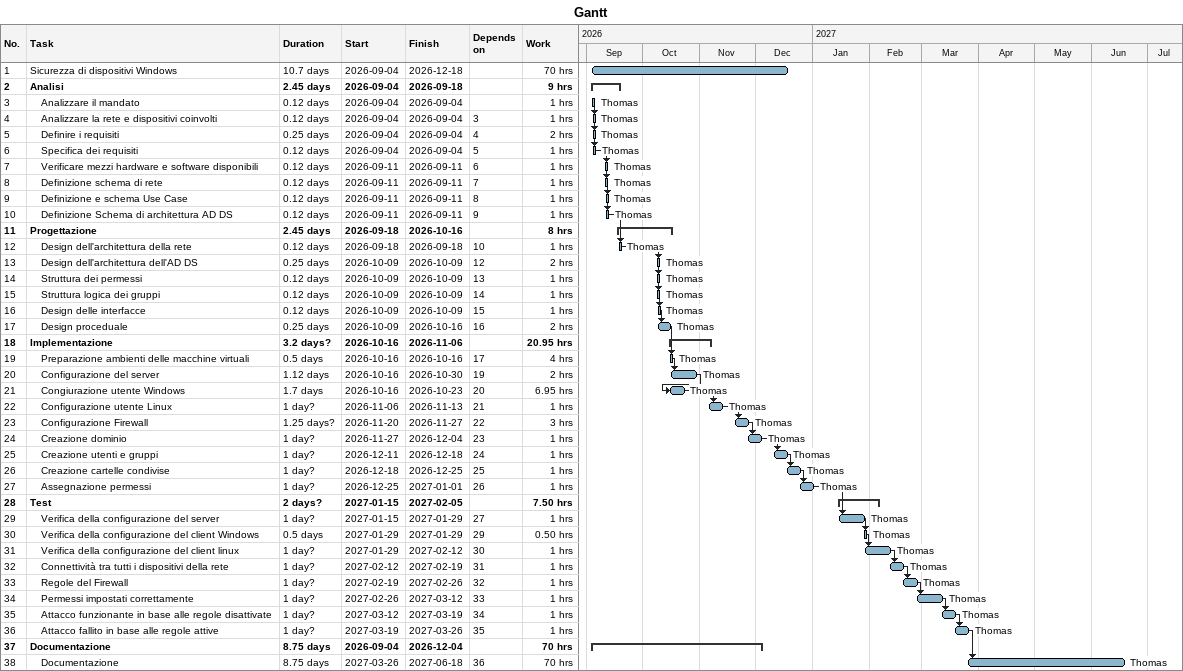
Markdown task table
Gantt

| ID | Level | Task | Duration | Start | Finish | Predecessors | Resources | Work (h) |
|---|---|---|---|---|---|---|---|---|
| 1 | 1 | Sicurezza di dispositivi Windows | 10.7d | 2026-09-04 | 2026-12-18 |  |  | 70 |
| 2 | 1 | **Analisi** | 2.45d | 2026-09-04 | 2026-09-18 |  |  | 9 |
| 3 | 2 | Analizzare il mandato | 0.12d | 2026-09-04 | 2026-09-04 |  | Thomas | 1 |
| 4 | 2 | Analizzare la rete e dispositivi coinvolti | 0.12d | 2026-09-04 | 2026-09-04 | 3 | Thomas | 1 |
| 5 | 2 | Definire i requisiti | 0.25d | 2026-09-04 | 2026-09-04 | 4 | Thomas | 2 |
| 6 | 2 | Specifica dei requisiti | 0.12d | 2026-09-04 | 2026-09-04 | 5 | Thomas | 1 |
| 7 | 2 | Verificare mezzi hardware e software disponibili | 0.12d | 2026-09-11 | 2026-09-11 | 6 | Thomas | 1 |
| 8 | 2 | Definizione schema di rete | 0.12d | 2026-09-11 | 2026-09-11 | 7 | Thomas | 1 |
| 9 | 2 | Definizione e schema Use Case | 0.12d | 2026-09-11 | 2026-09-11 | 8 | Thomas | 1 |
| 10 | 2 | Definizione Schema di architettura AD DS | 0.12d | 2026-09-11 | 2026-09-11 | 9 | Thomas | 1 |
| 11 | 1 | **Progettazione** | 2.45d | 2026-09-18 | 2026-10-16 |  |  | 8 |
| 12 | 2 | Design dell'architettura della rete | 0.12d | 2026-09-18 | 2026-09-18 | 10 | Thomas | 1 |
| 13 | 2 | Design dell'architettura dell'AD DS | 0.25d | 2026-10-09 | 2026-10-09 | 12 | Thomas | 2 |
| 14 | 2 | Struttura dei permessi | 0.12d | 2026-10-09 | 2026-10-09 | 13 | Thomas | 1 |
| 15 | 2 | Struttura logica dei gruppi | 0.12d | 2026-10-09 | 2026-10-09 | 14 | Thomas | 1 |
| 16 | 2 | Design delle interfacce | 0.12d | 2026-10-09 | 2026-10-09 | 15 | Thomas | 1 |
| 17 | 2 | Design proceduale | 0.25d | 2026-10-09 | 2026-10-16 | 16 | Thomas | 2 |
| 18 | 1 | **Implementazione** | 3.2d? | 2026-10-16 | 2026-11-06 |  |  | 20.95 |
| 19 | 2 | Preparazione ambienti delle macchine virtuali | 0.5d | 2026-10-16 | 2026-10-16 | 17 | Thomas | 4 |
| 20 | 2 | Configurazione del server | 1.12d | 2026-10-16 | 2026-10-30 | 19 | Thomas | 2 |
| 21 | 2 | Congiurazione utente Windows | 1.7d | 2026-10-16 | 2026-10-23 | 20 | Thomas | 6.95 |
| 22 | 2 | Configurazione utente Linux | 1d? | 2026-11-06 | 2026-11-13 | 21 | Thomas | 1 |
| 23 | 2 | Configurazione Firewall | 1.25d? | 2026-11-20 | 2026-11-27 | 22 | Thomas | 3 |
| 24 | 2 | Creazione dominio | 1d? | 2026-11-27 | 2026-12-04 | 23 | Thomas | 1 |
| 25 | 2 | Creazione utenti e gruppi | 1d? | 2026-12-11 | 2026-12-18 | 24 | Thomas | 1 |
| 26 | 2 | Creazione cartelle condivise | 1d? | 2026-12-18 | 2026-12-25 | 25 | Thomas | 1 |
| 27 | 2 | Assegnazione permessi | 1d? | 2026-12-25 | 2027-01-01 | 26 | Thomas | 1 |
| 28 | 1 | **Test** | 2d? | 2027-01-15 | 2027-02-05 |  |  | 7.50 |
| 29 | 2 | Verifica della configurazione del server | 1d? | 2027-01-15 | 2027-01-29 | 27 | Thomas | 1 |
| 30 | 2 | Verifica della configurazione del client Windows | 0.5d | 2027-01-29 | 2027-01-29 | 29 | Thomas | 0.50 |
| 31 | 2 | Verifica della configurazione del client linux | 1d? | 2027-01-29 | 2027-02-12 | 30 | Thomas | 1 |
| 32 | 2 | Connettività tra tutti i dispositivi della rete | 1d? | 2027-02-12 | 2027-02-19 | 31 | Thomas | 1 |
| 33 | 2 | Regole del Firewall | 1d? | 2027-02-19 | 2027-02-26 | 32 | Thomas | 1 |
| 34 | 2 | Permessi impostati correttamente | 1d? | 2027-02-26 | 2027-03-12 | 33 | Thomas | 1 |
| 35 | 2 | Attacco funzionante in base alle regole disattivate | 1d? | 2027-03-12 | 2027-03-19 | 34 | Thomas | 1 |
| 36 | 2 | Attacco fallito in base alle regole attive | 1d? | 2027-03-19 | 2027-03-26 | 35 | Thomas | 1 |
| 37 | 1 | **Documentazione** | 8.75d | 2026-09-04 | 2026-12-04 |  |  | 70 |
| 38 | 2 | Documentazione | 8.75d | 2027-03-26 | 2027-06-18 | 36 | Thomas | 70 |
